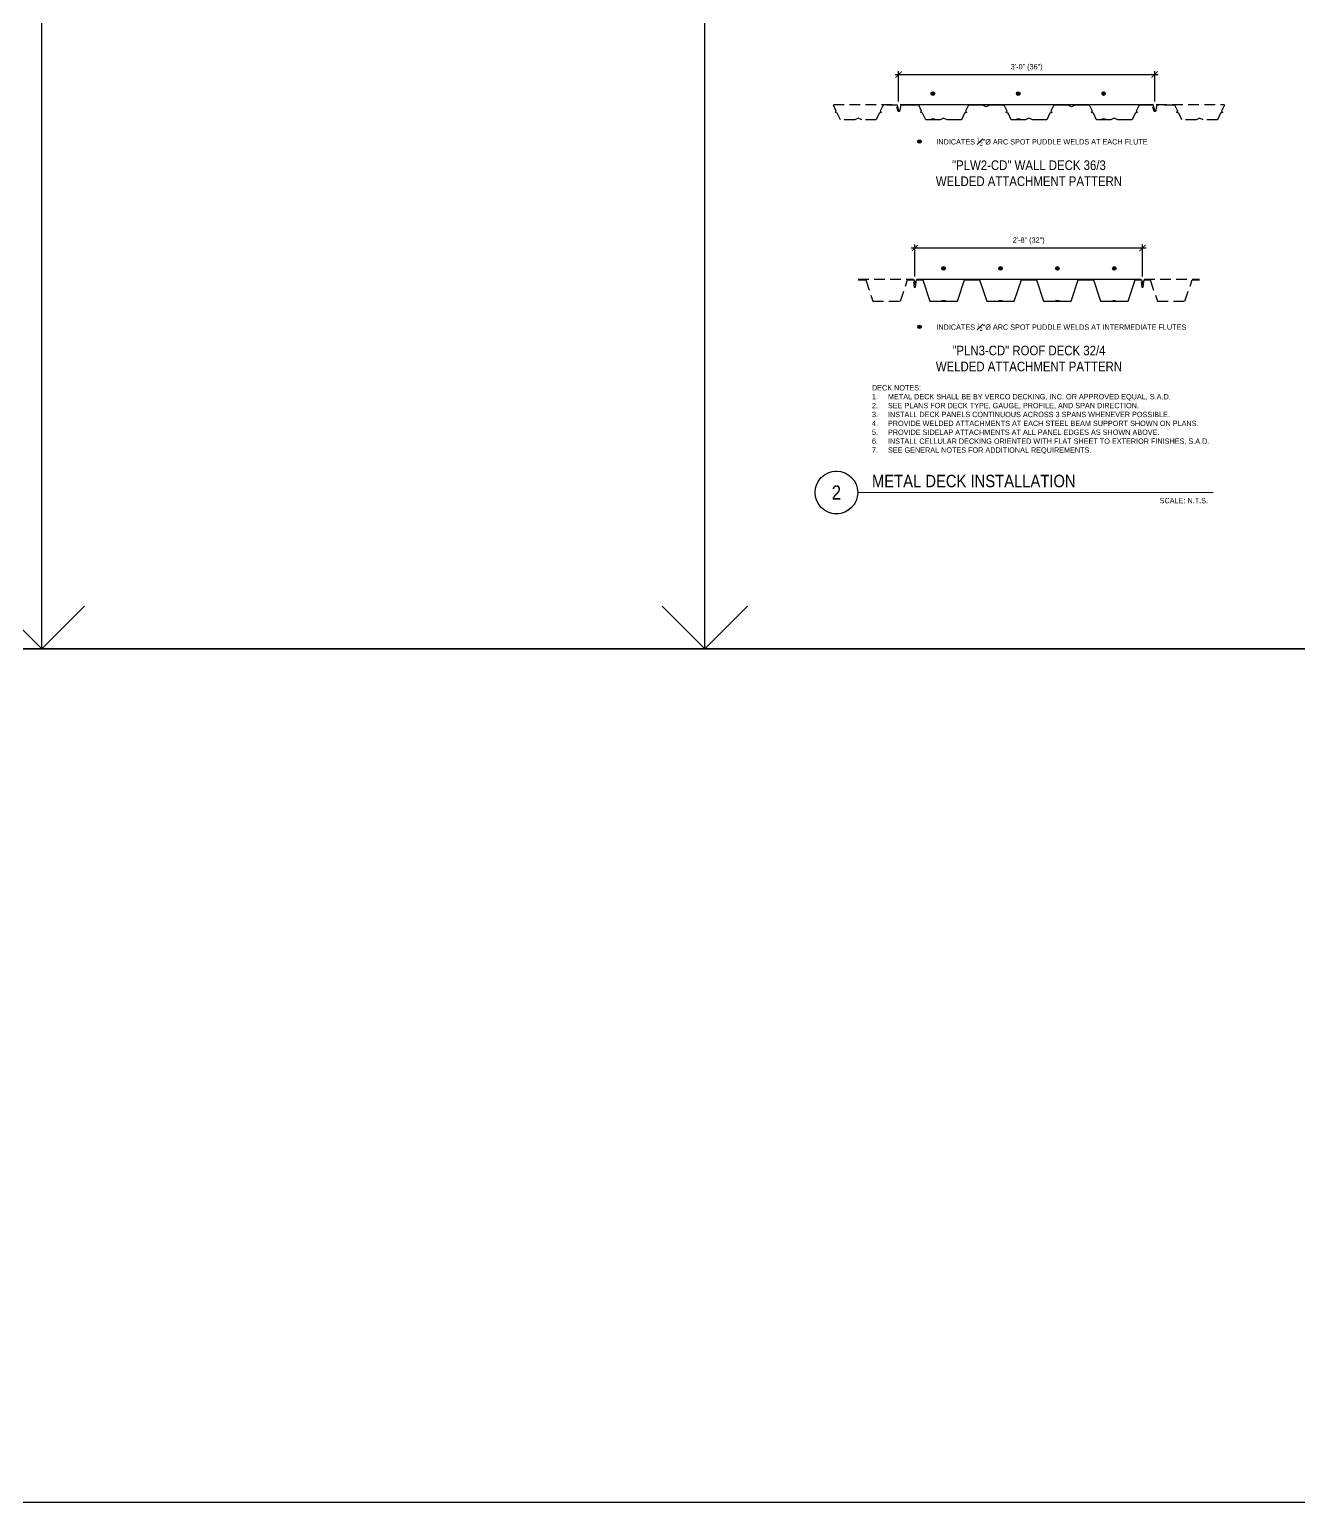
# Model space of a CAD drawing. Header units: inches. Extents: x -16404 to 14624, y -1591 to 16152.
# Drawn here: x -15520.4 to -15342, y 7320 to 7527 of the extents above; entities that cross this region are included whole.
import ezdxf
from ezdxf import colors
from ezdxf.entities.mleader import LeaderData, LeaderLine
from ezdxf.enums import TextEntityAlignment as Align
from ezdxf.math import Vec2, Vec3

# ---------------------------------------------------------------- set-up
doc = ezdxf.new("R2010")
doc.units = ezdxf.units.IN
doc.header["$LTSCALE"] = 24
doc.header["$MEASUREMENT"] = 0
doc.linetypes.add('DASHED2', pattern=[0.375, 0.25, -0.125])
doc.linetypes.add('HIDDEN4', pattern=[0.09375, 0.0625, -0.03125])
doc.layers.get('0').update_dxf_attribs({"linetype": 'CONTINUOUS'})
doc.layers.get('DefPoints').update_dxf_attribs({"color": 251, "linetype": 'CONTINUOUS'})
for name, color, linetype in [('S-ANNO-DIMS', 2, 'CONTINUOUS'), ('S-ANNO-NOTE', 4, 'CONTINUOUS'), ('S-STEEL', 4, 'CONTINUOUS')]:
    doc.layers.add(name, color=color, linetype=linetype)
doc.layers.add('S-ANNO-GRID-NONPLOT', color=251, linetype='CONTINUOUS', plot=False)
doc.layers.add('S-ANNO-NONPLOT', color=253, linetype='CONTINUOUS', plot=False)
doc.styles.add('Arial', font='arial.ttf', dxfattribs={"width": 0.85})
doc.dimstyles.new('DIM-8$0', dxfattribs={"dimscale": 8, "dimtxt": 0.09375, "dimasz": 0.109375, "dimexe": 0.0625, "dimexo": 0.0625, "dimgap": 0.0625, "dimtad": 1, "dimdec": 4, "dimzin": 11, "dimdsep": 46, "dimlunit": 4, "dimtxsty": 'Arial', "dimblk1": 'ARCHTICK', "dimblk2": 'ARCHTICK', "dimsah": 1, "dimcen": 0.125, "dimdle": 0.0625, "dimclrd": 256, "dimclre": 256, "dimclrt": 4, "dimadec": 0, "dimazin": 0, "dimtfac": 1, "dimtdec": 4, "dimtmove": 0, "dimatfit": 3, "dimldrblk": 'ARCHTICK', "dimfxl": 1, "dimtolj": 1, "dimtzin": 11, "dimarcsym": 0})

# ---------------------------------------------------------------- blocks, each defined once
blk = doc.blocks.new('*U328')
at = {"const_width": 0.125}
for points in [[(-3, 0, -1), (3, 0, 3.732051)], [(-3, 0, 1), (3, 0, -3.732051)]]:
    blk.add_lwpolyline(points, format="xyb", dxfattribs=at)
blk.add_lwpolyline([(3, 0), (53, 0)], dxfattribs=at)
blk.add_circle((0, 0), 3)
at = {"style": 'Arial', "width": 0.85}
for tag, p in [('DWG_TITLE_1', (5, 4.12)), ('DWG_TITLE_2', (5, 1.62))]:
    blk.add_attdef(tag, text='', height=1.75, dxfattribs=at).set_placement(p, align=Align.MIDDLE_LEFT)
blk.add_attdef('#', text='', height=2, dxfattribs=at).set_placement((0, 0), align=Align.MIDDLE_CENTER)
blk.add_attdef('SCALE', text='', height=0.75, dxfattribs=at).set_placement((52.25, -0.75), align=Align.TOP_RIGHT)
blk = doc.blocks.new('_ARCHTICK')
at = {"color": 0, "linetype": 'ByBlock', "const_width": 0.15}
blk.add_lwpolyline([(-0.5, -0.5), (0.5, 0.5)], dxfattribs=at)
blk = doc.blocks.new('*D2205')
at = {"layer": 'DefPoints', "color": 0, "transparency": 16777216}
for p in [(-15363.9, 7496.33), (-15395.9, 7491.83), (-15363.9, 7491.83)]:
    blk.add_point(p, dxfattribs=at)
at = {"layer": 'S-ANNO-DIMS', "lineweight": -2, "transparency": 16777216}
for p, q in [((-15396.4, 7496.33), (-15363.4, 7496.33)), ((-15395.9, 7492.33), (-15395.9, 7496.83)), ((-15363.9, 7492.33), (-15363.9, 7496.83))]:
    blk.add_line(p, q, dxfattribs=at)
at = {"layer": 'S-ANNO-DIMS', "lineweight": -2, "transparency": 16777216, "xscale": 0.875, "yscale": 0.875, "zscale": 0.875, "rotation": 180}
blk.add_blockref('_ARCHTICK', (-15395.9, 7496.33), dxfattribs=at)
at = {"layer": 'S-ANNO-DIMS', "lineweight": -2, "transparency": 16777216, "xscale": 0.875, "yscale": 0.875, "zscale": 0.875}
blk.add_blockref('_ARCHTICK', (-15363.9, 7496.33), dxfattribs=at)
at = {"layer": 'S-ANNO-DIMS', "color": 4, "transparency": 16777216, "insert": (-15379.9, 7497.33), "char_height": 0.75, "attachment_point": 5, "style": 'Arial'}
blk.add_mtext('\\A1;2\'-8" (32")', dxfattribs=at)
blk = doc.blocks.new('*D2206')
at = {"layer": 'DefPoints', "color": 0, "transparency": 16777216}
for p in [(-15362.18, 7520.7), (-15398.18, 7516.41), (-15362.18, 7516.41)]:
    blk.add_point(p, dxfattribs=at)
at = {"layer": 'S-ANNO-DIMS', "lineweight": -2, "transparency": 16777216}
for p, q in [((-15398.68, 7520.7), (-15361.68, 7520.7)), ((-15398.18, 7516.91), (-15398.18, 7521.2)), ((-15362.18, 7516.91), (-15362.18, 7521.2))]:
    blk.add_line(p, q, dxfattribs=at)
at = {"layer": 'S-ANNO-DIMS', "lineweight": -2, "transparency": 16777216, "xscale": 0.875, "yscale": 0.875, "zscale": 0.875, "rotation": 180}
blk.add_blockref('_ARCHTICK', (-15398.18, 7520.7), dxfattribs=at)
at = {"layer": 'S-ANNO-DIMS', "lineweight": -2, "transparency": 16777216, "xscale": 0.875, "yscale": 0.875, "zscale": 0.875}
blk.add_blockref('_ARCHTICK', (-15362.18, 7520.7), dxfattribs=at)
at = {"layer": 'S-ANNO-DIMS', "color": 4, "transparency": 16777216, "insert": (-15380.18, 7521.69), "char_height": 0.75, "attachment_point": 5, "style": 'Arial'}
blk.add_mtext('\\A1;3\'-0" (36")', dxfattribs=at)
blk = doc.blocks.new('_Integral')
at = {"color": 0, "linetype": 'ByBlock', "lineweight": -2}
for centre, start, end in [((0.44, -0.09), 102, 168), ((-0.44, 0.09), 282, 348)]:
    blk.add_arc(centre, 0.454, start, end, dxfattribs=at)
blk = doc.blocks.new('Se_24x36_DETAILS_GRID')
for p, q in [((0, 0), (0, 7.667)), ((23.302, 0), (23.302, 7.667)), ((31.07, 0), (31.07, 7.667)), ((0, 0), (0.5, 0.5)), ((23.302, 0), (23.802, 0.5)), ((0, 0), (7.767, 0)), ((15.535, 0), (23.302, 0)), ((23.302, 0), (31.07, 0))]:
    blk.add_line(p, q)
at = {"linetype": 'DASHED2', "ltscale": 0.5}
for p, q in [((23.302, 0), (22.802, 0.5)), ((31.07, 0), (30.57, 0.5))]:
    blk.add_line(p, q, dxfattribs=at)

msp = doc.modelspace()

# ---------------------------------------------------------------- hatches: boundary and pattern name
at = {"layer": 'S-STEEL'}
h = msp.add_hatch(color=256, dxfattribs=at)
h.dxf.hatch_style = 1
h.paths.add_polyline_path([(-15393.11529, 7518.03362, 1), (-15393.61529, 7518.03362, 1)])
h = msp.add_hatch(color=256, dxfattribs=at)
h.dxf.hatch_style = 1
h.paths.add_polyline_path([(-15381.11529, 7518.03362, 1), (-15381.61529, 7518.03362, 1)])
h = msp.add_hatch(color=256, dxfattribs=at)
h.dxf.hatch_style = 1
h.paths.add_polyline_path([(-15369.11529, 7518.03362, 1), (-15369.61529, 7518.03362, 1)])
h = msp.add_hatch(color=256, dxfattribs=at)
h.dxf.hatch_style = 1
h.paths.add_polyline_path([(-15394.99029, 7511.29021, 1), (-15395.49029, 7511.29021, 1)])
h = msp.add_hatch(color=256, dxfattribs=at)
h.dxf.hatch_style = 1
h.paths.add_polyline_path([(-15391.61529, 7493.45698, 1), (-15392.11529, 7493.45698, 1)])
h = msp.add_hatch(color=256, dxfattribs=at)
h.dxf.hatch_style = 1
h.paths.add_polyline_path([(-15383.61529, 7493.45698, 1), (-15384.11529, 7493.45698, 1)])
h = msp.add_hatch(color=256, dxfattribs=at)
h.dxf.hatch_style = 1
h.paths.add_polyline_path([(-15375.61529, 7493.45698, 1), (-15376.11529, 7493.45698, 1)])
h = msp.add_hatch(color=256, dxfattribs=at)
h.dxf.hatch_style = 1
h.paths.add_polyline_path([(-15367.61529, 7493.45698, 1), (-15368.11529, 7493.45698, 1)])
h = msp.add_hatch(color=256, dxfattribs=at)
h.dxf.hatch_style = 1
h.paths.add_polyline_path([(-15394.99029, 7485.24761, 1), (-15395.49029, 7485.24761, 1)])

# ---------------------------------------------------------------- linework, layer by layer
at = {"layer": 'S-ANNO-GRID-NONPLOT'}
msp.add_lwpolyline([(-13183.31796, 7440), (-15798.26811, 7440), (-15798.26811, 9000), (-13183.31796, 9000)], close=True, dxfattribs=at)
at = {"layer": 'S-ANNO-NONPLOT', "color": 6}
msp.add_lwpolyline([(-13063.31796, 7320), (-15918.26811, 7320), (-15918.26811, 9120), (-13063.31796, 9120)], close=True, dxfattribs=at)
at = {"layer": 'S-STEEL', "color": 6}
for p, q in [((-15393.61529, 7514.47009), (-15393.11529, 7514.47009)), ((-15381.61529, 7514.47009), (-15381.11529, 7514.47009)), ((-15369.61529, 7514.47009), (-15369.11529, 7514.47009)), ((-15392.11529, 7488.95595), (-15391.61529, 7488.95595)), ((-15384.11529, 7488.95595), (-15383.61529, 7488.95595)), ((-15376.11529, 7488.95595), (-15375.61529, 7488.95595)), ((-15368.05279, 7488.95595), (-15367.67779, 7488.95595))]:
    msp.add_line(p, q, dxfattribs=at)
at = {"layer": 'S-STEEL', "color": 2, "linetype": 'HIDDEN4'}
for points in [[(-15407.36529, 7516.50759), (-15398.39654, 7516.50759)], [(-15398.17779, 7515.65759), (-15398.36529, 7516.40759), (-15400.36529, 7516.40759), (-15400.78433, 7515.56951), (-15400.62717, 7515.43662), (-15400.6562, 7515.37856), (-15400.92453, 7515.28912), (-15401.36529, 7514.34509), (-15403.36529, 7514.34509), (-15403.86529, 7514.59509), (-15404.36529, 7514.34509), (-15406.36529, 7514.34509), (-15406.80606, 7515.28912), (-15407.07439, 7515.37856), (-15407.10342, 7515.43662), (-15406.94625, 7515.56951), (-15407.36529, 7516.40759)], [(-15352.36529, 7516.40759), (-15352.78433, 7515.56951), (-15352.62717, 7515.43662), (-15352.6562, 7515.37856), (-15352.92453, 7515.28912), (-15353.36529, 7514.34509), (-15355.36529, 7514.34509), (-15355.86529, 7514.59509), (-15356.36529, 7514.34509), (-15358.36529, 7514.34509), (-15358.80606, 7515.28912), (-15359.07439, 7515.37856), (-15359.10342, 7515.43662), (-15358.94625, 7515.56951), (-15359.36529, 7516.40759), (-15361.86529, 7516.40759), (-15362.08404, 7515.53259), (-15362.27154, 7515.53259), (-15362.42779, 7516.15759)], [(-15361.95279, 7516.50759), (-15352.36529, 7516.50759)], [(-15403.86529, 7491.93095), (-15396.11529, 7491.93095)], [(-15403.86529, 7491.83095), (-15402.80279, 7491.83095), (-15401.80279, 7488.83095), (-15397.92779, 7488.83095), (-15396.92779, 7491.83095), (-15395.99029, 7491.83095), (-15395.89654, 7491.08095)], [(-15364.08404, 7491.58095), (-15363.99029, 7490.83095), (-15363.80279, 7490.83095), (-15363.67779, 7491.83095), (-15362.80279, 7491.83095), (-15361.80279, 7488.83095), (-15357.92779, 7488.83095), (-15356.92779, 7491.83095), (-15355.86529, 7491.83095)], [(-15363.67779, 7491.93095), (-15355.86529, 7491.93095)]]:
    msp.add_lwpolyline(points, dxfattribs=at)
at = {"layer": 'S-STEEL', "color": 5}
for points in [[(-15362.17779, 7515.65759), (-15362.36529, 7516.40759), (-15364.36529, 7516.40759), (-15364.78433, 7515.56951), (-15364.62717, 7515.43662), (-15364.6562, 7515.37856), (-15364.92453, 7515.28912), (-15365.36529, 7514.34509), (-15367.36529, 7514.34509), (-15367.86529, 7514.59509), (-15368.36529, 7514.34509), (-15370.36529, 7514.34509), (-15370.80606, 7515.28912), (-15371.07439, 7515.37856), (-15371.10342, 7515.43662), (-15370.94625, 7515.56951), (-15371.36529, 7516.40759), (-15373.36529, 7516.40759), (-15373.86529, 7516.15759), (-15374.36529, 7516.40759), (-15376.36529, 7516.40759), (-15376.78433, 7515.56951), (-15376.62717, 7515.43662), (-15376.6562, 7515.37856), (-15376.92453, 7515.28912), (-15377.36529, 7514.34509), (-15379.36529, 7514.34509), (-15379.86529, 7514.59509), (-15380.36529, 7514.34509), (-15382.36529, 7514.34509), (-15382.80606, 7515.28912), (-15383.07439, 7515.37856), (-15383.10342, 7515.43662), (-15382.94625, 7515.56951), (-15383.36529, 7516.40759), (-15385.36529, 7516.40759), (-15385.86529, 7516.15759), (-15386.36529, 7516.40759), (-15388.36529, 7516.40759), (-15388.78433, 7515.56951), (-15388.62717, 7515.43662), (-15388.6562, 7515.37856), (-15388.92453, 7515.28912), (-15389.36529, 7514.34509), (-15391.36529, 7514.34509), (-15391.86529, 7514.59509), (-15392.36529, 7514.34509), (-15394.36529, 7514.34509), (-15394.80606, 7515.28912), (-15395.07439, 7515.37856), (-15395.10342, 7515.43662), (-15394.94625, 7515.56951), (-15395.36529, 7516.40759), (-15397.86529, 7516.40759), (-15398.08404, 7515.53259), (-15398.27154, 7515.53259), (-15398.42779, 7516.15759)], [(-15396.08404, 7491.58095), (-15395.99029, 7490.83095), (-15395.80279, 7490.83095), (-15395.67779, 7491.83095), (-15394.80279, 7491.83095), (-15393.80279, 7488.83095), (-15389.92779, 7488.83095), (-15388.92779, 7491.83095), (-15386.80279, 7491.83095), (-15385.80279, 7488.83095), (-15381.92779, 7488.83095), (-15380.92779, 7491.83095), (-15378.80279, 7491.83095), (-15377.80279, 7488.83095), (-15373.92779, 7488.83095), (-15372.92779, 7491.83095), (-15370.80279, 7491.83095), (-15369.80279, 7488.83095), (-15365.92779, 7488.83095), (-15364.92779, 7491.83095), (-15363.99029, 7491.83095), (-15363.89654, 7491.08095)]]:
    msp.add_lwpolyline(points, dxfattribs=at)
at = {"layer": 'S-STEEL', "color": 3}
for points in [[(-15397.95904, 7516.50759), (-15362.39029, 7516.50759)], [(-15395.67779, 7491.93095), (-15364.11529, 7491.93095)]]:
    msp.add_lwpolyline(points, dxfattribs=at)
at = {"layer": 'S-STEEL'}
for centre in [(-15393.36529, 7518.03362), (-15381.36529, 7518.03362), (-15369.36529, 7518.03362), (-15395.24029, 7511.29021), (-15391.86529, 7493.45698), (-15383.86529, 7493.45698), (-15375.86529, 7493.45698), (-15367.86529, 7493.45698), (-15395.24029, 7485.24761)]:
    msp.add_circle(centre, 0.25, dxfattribs=at)

# ---------------------------------------------------------------- block references
at = {"layer": 'S-ANNO-GRID-NONPLOT', "xscale": 12, "yscale": 12, "zscale": 12}
for p in [(-15798.26811, 7440), (-15425.43172, 7440)]:
    msp.add_blockref('Se_24x36_DETAILS_GRID', p, dxfattribs=at)
at = {"layer": 'S-ANNO-NOTE'}
msp.add_blockref('*U328', (-15406.93499, 7461.95141), dxfattribs=at).add_auto_attribs({'#': '2', 'DWG_TITLE_2': 'METAL DECK INSTALLATION', 'SCALE': 'SCALE: N.T.S.'})

# ---------------------------------------------------------------- texts
at = {"layer": 'S-ANNO-NOTE', "char_height": 0.75, "attachment_point": 1, "style": 'Arial'}
for s, insert, width in [('\\A1;INDICATES {\\H0.7x;\\S1#2;\\H1.42857x;"%%C ARC SPOT PUDDLE WELDS AT EACH FLUTE}', (-15392.8807, 7511.77618), 33.2561991), ('\\A1;INDICATES {\\H0.7x;\\S1#2;\\H1.42857x;"%%C ARC SPOT PUDDLE WELDS AT INTERMEDIATE FLUTES}', (-15392.8807, 7485.73358), 33.2561991), ('DECK NOTES:\\P\\pi-2.25,l2.25,t2.25;1.^IMETAL DECK SHALL BE BY VERCO DECKING, INC. OR APPROVED EQUAL, S.A.D.\\P2.^ISEE PLANS FOR DECK TYPE, GAUGE, PROFILE, AND SPAN DIRECTION.\\P3.^IINSTALL DECK PANELS CONTINUOUS ACROSS 3 SPANS WHENEVER POSSIBLE.\\P4.^IPROVIDE WELDED ATTACHMENTS AT EACH STEEL BEAM SUPPORT SHOWN ON PLANS.\\P5.^IPROVIDE SIDELAP ATTACHMENTS AT ALL PANEL EDGES AS SHOWN ABOVE.\\P6.^IINSTALL CELLULAR DECKING ORIENTED WITH FLAT SHEET TO EXTERIOR FINISHES, S.A.D.\\P7.^ISEE GENERAL NOTES FOR ADDITIONAL REQUIREMENTS.', (-15401.93499, 7477.05538), 45.9596262)]:
    msp.add_mtext(s, dxfattribs=dict(at, insert=insert, width=width))
at = {"layer": 'S-ANNO-NOTE', "color": 6, "char_height": 1.35, "attachment_point": 8, "style": 'Arial'}
for s, insert, width in [('\\A1;"PLW2-CD" WALL DECK 36/3\\PWELDED ATTACHMENT PATTERN', (-15379.86529, 7505.01831), 56.4181749), ('\\A1;"PLN3-CD" ROOF DECK 32/4 \\PWELDED ATTACHMENT PATTERN', (-15379.86529, 7478.97572), 55.0767968)]:
    msp.add_mtext(s, dxfattribs=dict(at, insert=insert, width=width))

# ---------------------------------------------------------------- dimensions: what is measured, and where the dimension line sits
at = {"layer": 'S-ANNO-DIMS'}
for base, p1, p2, text, picture, middle in [((-15362.17779, 7520.70126), (-15398.17779, 7516.40759), (-15362.17779, 7516.40759), '<> (36")', '*D2206', (-15380.17779, 7521.69291)), ((-15363.89654, 7496.33423), (-15395.89654, 7491.83095), (-15363.89654, 7491.83095), '<> (32")', '*D2205', (-15379.89654, 7497.32587))]:
    dim = msp.add_linear_dim(base=base, p1=p1, p2=p2, text=text, dimstyle='DIM-8$0', dxfattribs=at)
    dim.commit()
    dim.dimension.update_dxf_attribs({"geometry": picture, "text_midpoint": middle})

# ---------------------------------------------------------------- leaders
at = {"layer": 'S-ANNO-NOTE'}
ml = msp.add_multileader_mtext('Standard', dxfattribs=at)
ml.set_content('\\A1;METAL DECKING w/ CONCRETE FILL PER PLAN', color=4, style='Arial')
ml.set_leader_properties(color=2)
ml.set_arrow_properties(name='INTEGRAL')
ml.build(insert=Vec2(0, 0))
ml.multileader.update_dxf_attribs({"dogleg_length": 0.36, "arrow_head_size": 1.3125, "scale": 12})
ctx = ml.context
ctx.base_point, ctx.scale, ctx.char_height, ctx.arrow_head_size, ctx.landing_gap_size, ctx.plane_origin = Vec3(-15234.53076, 7509.13708), 12, 1.125, 1.3125, 1.08, Vec3(-15168.39317, 7797.96886)
ctx.text_align_type = 2
notes = []
notes.append((ctx, [(0, (1, 1, 0), (-15213.5278, 7509.13708), (-1, 0), 1.5, [(0, [(-15208.76496, 7501.47433)], 0, [])])]))
ctx.mtext.insert, ctx.mtext.width, ctx.mtext.alignment, ctx.mtext.flow_direction = Vec3(-15216.1078, 7509.70918), 19.6430737, 3, 5
ml = msp.add_multileader_mtext('Standard', dxfattribs=at)
ml.set_content('\\A1;METAL DECKING w/ CONCRETE FILL PER PLAN', color=4, style='Arial')
ml.set_leader_properties(color=2)
ml.set_arrow_properties(name='INTEGRAL')
ml.build(insert=Vec2(0, 0))
ml.multileader.update_dxf_attribs({"dogleg_length": 0.36, "arrow_head_size": 1.3125, "scale": 12})
ctx = ml.context
ctx.base_point, ctx.scale, ctx.char_height, ctx.arrow_head_size, ctx.landing_gap_size, ctx.plane_origin = Vec3(-15191.55621, 7509.13708), 12, 1.125, 1.3125, 1.08, Vec3(-15125.41863, 7797.96886)
ctx.text_align_type = 2
notes.append((ctx, [(0, (1, 1, 0), (-15170.55325, 7509.13708), (-1, 0), 1.5, [(0, [(-15165.79042, 7501.47433)], 0, [])])]))
ctx.mtext.insert, ctx.mtext.width, ctx.mtext.alignment, ctx.mtext.flow_direction = Vec3(-15173.13325, 7509.70918), 19.6430737, 3, 5
ml = msp.add_multileader_mtext('Standard', dxfattribs=at)
ml.set_content('\\A1;{\\H0.7x;\\S3#8;\\H1.4286x;"%%C HILTI KWIK BOLT TZ OR EQUAL. SELF-DRILLING ANCHOR w/ 2" MIN EMBEDMENT}', color=4, style='Arial')
ml.set_leader_properties(color=2)
ml.build(insert=Vec2(0, 0))
ml.multileader.update_dxf_attribs({"dogleg_length": 0.36, "arrow_head_size": 1.3125, "scale": 12})
ctx = ml.context
ctx.base_point, ctx.scale, ctx.char_height, ctx.arrow_head_size, ctx.landing_gap_size, ctx.plane_origin = Vec3(-15237.41997, 7492.15644), 12, 1.125, 1.3125, 1.08, Vec3(-15167.76273, 7790.49126)
ctx.text_align_type = 2
notes.append((ctx, [(0, (1, 1, 0), (-15210.24384, 7492.15644), (-1, 0), 1.5, [(0, [(-15206.87834, 7497.32137)], 0, [])])]))
ctx.mtext.insert, ctx.mtext.width, ctx.mtext.alignment, ctx.mtext.flow_direction = Vec3(-15212.82384, 7492.71894), 24.332059, 3, 5
ml = msp.add_multileader_mtext('Standard', dxfattribs=at)
ml.set_content('\\A1;SHOT-IN ANCHOR HILTI X-CW OR X-U27 OR EQUAL', color=4, style='Arial')
ml.set_leader_properties(color=2)
ml.build(insert=Vec2(0, 0))
ml.multileader.update_dxf_attribs({"dogleg_length": 0.36, "arrow_head_size": 1.3125, "scale": 12})
ctx = ml.context
ctx.base_point, ctx.scale, ctx.char_height, ctx.arrow_head_size, ctx.landing_gap_size, ctx.plane_origin = Vec3(-15189.3705, 7493.45679), 12, 1.125, 1.3125, 1.08, Vec3(-15125.41863, 7787.28361)
ctx.text_align_type = 2
notes.append((ctx, [(0, (1, 1, 0), (-15166.56397, 7493.45679), (-1, 0), 1.5, [(0, [(-15163.9038, 7497.30418)], 0, [])])]))
ctx.mtext.insert, ctx.mtext.width, ctx.mtext.alignment, ctx.mtext.flow_direction = Vec3(-15169.14397, 7494.06304), 19.801219, 3, 5
ml = msp.add_multileader_mtext('Standard', dxfattribs=at)
ml.set_content('\\A1;CEILING CLIP HILTI OR EQUAL (13 GAUGE x {\\H0.7x;\\S3#4;\\H1.42857x;" WIDE)}', color=4, style='Arial')
ml.set_leader_properties(color=2)
ml.build(insert=Vec2(0, 0))
ml.multileader.update_dxf_attribs({"dogleg_length": 0.36, "arrow_head_size": 1.3125, "scale": 12})
ctx = ml.context
ctx.base_point, ctx.scale, ctx.char_height, ctx.arrow_head_size, ctx.landing_gap_size, ctx.plane_origin = Vec3(-15190.37978, 7485.29188), 12, 1.125, 1.3125, 1.08, Vec3(-15125.41863, 7779.1187)
ctx.text_align_type = 2
notes.append((ctx, [(0, (1, 1, 0), (-15167.23603, 7485.29188), (-1, 0), 1.5, [(0, [(-15162.51907, 7495.38908)], 0, [])])]))
ctx.mtext.insert, ctx.mtext.width, ctx.mtext.alignment, ctx.mtext.flow_direction = Vec3(-15169.81603, 7486.01975), 20.7010749, 3, 5
ml = msp.add_multileader_mtext('Standard', dxfattribs=at)
ml.set_content('\\A1;STEEL STRAP (3" WIDE x 3" LONG x 12 GAUGE MIN), CENTER AT BOTTOM FLUTE WHERE OCCURS', color=4, style='Arial')
ml.set_leader_properties(color=2)
ml.build(insert=Vec2(0, 0))
ml.multileader.update_dxf_attribs({"dogleg_length": 0.36, "arrow_head_size": 1.3125, "scale": 12})
ctx = ml.context
ctx.base_point, ctx.scale, ctx.char_height, ctx.arrow_head_size, ctx.landing_gap_size, ctx.plane_origin = Vec3(-15236.72011, 7483.82233), 12, 1.125, 1.3125, 1.08, Vec3(-15167.76273, 7782.15715)
ctx.text_align_type = 2
notes.append((ctx, [(0, (1, 1, 0), (-15208.96208, 7483.82233), (-1, 0), 1.5, [(0, [(-15204.65881, 7494.87417)], 0, [])])]))
ctx.mtext.insert, ctx.mtext.width, ctx.mtext.alignment, ctx.mtext.flow_direction = Vec3(-15211.54208, 7484.39442), 24.332059, 3, 5
ml = msp.add_multileader_mtext('Standard', dxfattribs=at)
ml.set_content('\\A1;SPLAYED SEISMIC BRACING WIRE WITH MIN 4 TIGHT TURNS IN 1{\\H0.7x;\\S1#2;\\H1.4286x;", BOTH ENDS OF WIRE, TYP}', color=4, style='Arial')
ml.set_leader_properties(color=2)
ml.build(insert=Vec2(0, 0))
ml.multileader.update_dxf_attribs({"dogleg_length": 0.36, "arrow_head_size": 1.3125, "scale": 12})
ctx = ml.context
ctx.base_point, ctx.scale, ctx.char_height, ctx.arrow_head_size, ctx.landing_gap_size, ctx.plane_origin = Vec3(-15238.03182, 7474.21232), 12, 1.125, 1.3125, 1.08, Vec3(-15167.82861, 7772.54714)
ctx.text_align_type = 2
notes.append((ctx, [(0, (1, 1, 0), (-15212.16021, 7474.21232), (-1, 0), 1.5, [(0, [(-15199.02467, 7485.29714)], 0, [])])]))
ctx.mtext.insert, ctx.mtext.width, ctx.mtext.alignment, ctx.mtext.flow_direction = Vec3(-15214.74021, 7474.88609), 24.332059, 3, 5
ml = msp.add_multileader_mtext('Standard', dxfattribs=at)
ml.set_content('\\A1;VERTICAL HANGER WIRE w/ MIN 3 TIGHT TURNS IN 1{\\H0.7x;\\S1#2;\\H1.42857x;", BOTH ENDS OF WIRE, TYP}', color=4, style='Arial')
ml.set_leader_properties(color=2)
ml.build(insert=Vec2(0, 0))
ml.multileader.update_dxf_attribs({"dogleg_length": 0.36, "arrow_head_size": 1.3125, "scale": 12})
ctx = ml.context
ctx.base_point, ctx.scale, ctx.char_height, ctx.arrow_head_size, ctx.landing_gap_size, ctx.plane_origin = Vec3(-15190.37228, 7476.75481), 12, 1.125, 1.3125, 1.08, Vec3(-15125.41863, 7765.58658)
ctx.text_align_type = 2
notes.append((ctx, [(0, (1, 1, 0), (-15168.5331, 7476.75481), (-1, 0), 1.5, [(0, [(-15162.32564, 7481.43639)], 0, [])])]))
ctx.mtext.insert, ctx.mtext.width, ctx.mtext.alignment, ctx.mtext.flow_direction = Vec3(-15171.1131, 7477.42858), 19.6430737, 3, 5
for ctx, leaders in notes:
    for number, flags, end, landing, length, lines in leaders:
        leader = LeaderData()
        leader.index, (leader.has_last_leader_line, leader.has_dogleg_vector, leader.attachment_direction) = number, flags
        leader.last_leader_point, leader.dogleg_vector, leader.dogleg_length = Vec3(end), Vec3(landing), length
        for number, points, colour, breaks in lines:
            line = LeaderLine()
            line.index, line.vertices, line.color, line.breaks = number, Vec3.list(points), colors.encode_raw_color(colour), breaks
            leader.lines.append(line)
        ctx.leaders.append(leader)

doc.saveas('drawing.dxf')
